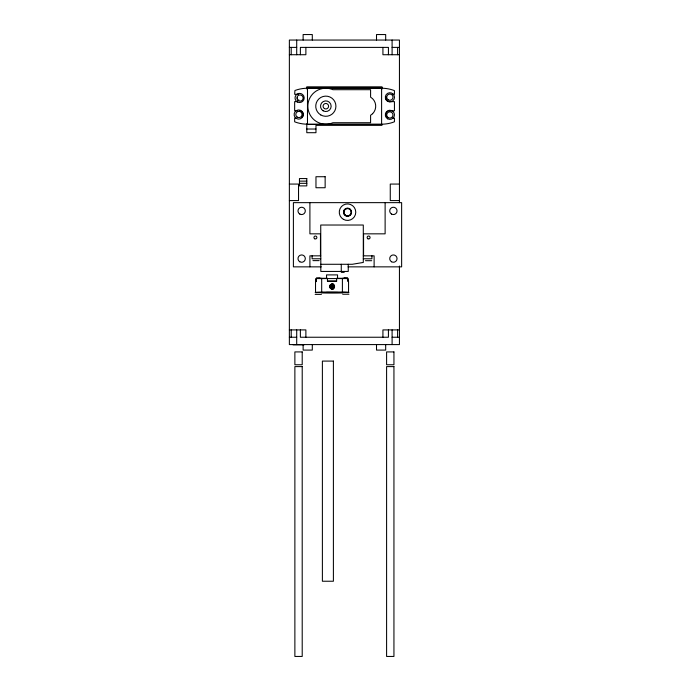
<?xml version="1.0" encoding="UTF-8"?>
<svg xmlns="http://www.w3.org/2000/svg" width="691" height="691" viewBox="0 0 691 691"><rect width="100%" height="100%" fill="white"/><g stroke="black" fill="none" stroke-linecap="round" stroke-linejoin="round"><path stroke-width="1.04" d="M315.847 281.323L315.847 278.568L347.893 278.568L348.091 281.617A16.515 0.579 0 0 0 348.091 281.349L347.746 278.551A16.515 0.579 0 0 0 342.762 278.292L336.629 278.283L336.629 281.323L327.456 281.323L327.456 278.283L321.315 278.292A16.515 0.579 0 0 0 316.34 278.551L315.986 281.349A16.515 0.579 0 0 0 315.986 281.617L316.193 281.643M333.459 287.162C334.107 284.822 329.978 284.822 330.626 287.162M329.469 286.532C335.731 276.685 335.731 296.37 329.469 286.532L330.574 286.566L331.663 288.199L333.39 287.326M330.574 286.566C332.518 281.893 335.178 290.073 330.851 287.43L329.961 288.035M332.492 285.176L332.837 284.087M331.248 288.968L331.585 287.966M332.907 285.383L333.554 284.45M330.531 288.605L331.179 287.758M333.226 285.703L334.116 285.02M333.433 286.117L334.487 285.737M329.598 287.318L330.644 287.024M347.893 278.896L347.746 278.914A16.515 0.579 0 0 1 347.297 278.957M347.815 292.656L348.091 292.621A16.515 0.579 0 0 0 348.091 292.345L347.746 292.302A16.515 0.579 0 0 0 342.762 292.043L321.315 292.043A16.515 0.579 0 0 0 316.34 292.302L315.986 292.345A16.515 0.579 0 0 0 315.986 292.621L316.262 292.656M316.202 292.431L315.718 292.483L316.202 292.535M347.893 292.535L348.385 292.483L347.893 292.431M333.511 286.566L334.608 286.532M289.365 47.394L296.707 47.394M392.099 47.394L399.441 47.394M289.365 54.727L305.88 54.727L305.88 47.394M399.441 54.727L382.926 54.727L382.926 47.394M298.607 94.287L294.651 94.287L294.919 90.504A35.958 35.958 0 0 1 307.486 88.232L381.605 88.232A35.958 35.958 0 0 1 392.756 90.011L394.44 90.633L394.44 94.287L392.462 94.287M297.622 101.629L294.651 101.629L294.651 110.802L297.622 110.802M296.629 118.135L294.651 118.135L294.651 121.797L295.385 122.091A35.958 35.958 0 0 0 307.486 124.19L381.605 124.19A35.958 35.958 0 0 0 392.358 122.549L394.44 121.771L394.44 118.135L392.462 118.135M382.011 125.356L315.968 125.356L315.968 132.698L306.795 132.698L306.795 123.749M306.795 129.027L315.968 129.027M299.453 181.128L306.795 181.128M299.453 183.322L306.795 183.322M289.365 184.065L298.538 184.065L298.538 200.571L289.365 200.571M399.441 184.065L390.268 184.065L390.268 200.571L399.441 200.571M320.736 255.843L309.905 255.843L309.905 266.856M363.293 255.843L374.116 255.843L374.116 266.856M320.736 258.78L312.107 258.78L312.107 255.843M363.293 258.78L371.913 258.78L371.913 255.843M312.928 260.619L319.164 260.619M365.496 260.697L371.732 260.697M320.736 264.282L352.289 264.282L363.293 262.45L363.293 225.024L320.736 225.024L320.823 271.442L348.247 271.442L348.247 264.282M321.263 266.856L293.399 266.856L293.399 202.644L401.635 202.644L401.635 266.856L348.048 266.856M341.276 272.358L344.213 272.358M343.963 277.722L347.633 277.722M316.443 277.868L320.114 277.868M327.456 281.03L336.629 281.03M342.684 292.397L348.92 292.397M315.165 292.543L321.401 292.543M342.684 294.228L348.92 294.228M315.165 294.375L321.401 294.375M289.365 329.909L305.88 329.909L305.88 337.243M399.441 329.909L382.926 329.909L382.926 337.243M289.365 337.243L296.707 337.243M392.099 337.243L399.441 337.243M293.036 344.826L304.04 344.826M333.433 287.024L334.487 287.318M329.598 285.737L330.644 286.117M333.226 287.43L334.116 288.035M329.961 285.02L330.851 285.703M332.907 287.758L333.554 288.605M330.531 284.45L331.179 285.383M332.492 287.966L332.837 288.968M331.248 284.087L331.585 285.176M399.441 202.731L399.441 40.052L289.365 40.052L289.365 344.584L399.441 344.584L399.441 266.026M397.601 47.394L397.601 54.727M397.601 329.909L397.601 337.243M392.099 40.052L392.099 54.727M392.099 329.909L392.099 344.584M388.428 54.727L388.428 47.394L300.378 47.394L300.378 54.727M388.428 329.909L388.428 337.243L300.378 337.243L300.378 329.909M385.682 40.052L385.682 34.55L376.509 34.55L376.509 40.052M385.682 344.584L385.682 350.087L376.509 350.087L376.509 344.584M385.12 202.644L385.12 233.834L363.57 233.834L363.57 255.843M382.011 88.975L382.011 86.833L306.795 86.833L306.795 88.966M348.549 281.479L348.549 292.483M342.399 278.283L342.399 292.025M341.268 264.282L341.268 271.442M337.545 278.568L337.545 274.897L326.541 274.897L326.541 278.568M332.043 283.958L332.043 285.098M332.043 285.314L332.043 289.097M321.686 278.283L321.686 292.025M320.46 255.843L320.46 233.834L309.905 233.834L309.905 202.644M315.528 281.479L315.528 292.483M312.297 40.052L312.297 34.55L303.124 34.55L303.124 40.052M312.297 344.584L312.297 350.087L303.124 350.087L303.124 344.584M296.707 40.052L296.707 54.727M296.707 329.909L296.707 344.584M291.205 47.394L291.205 54.727M291.205 329.909L291.205 337.243M342.762 292.924A16.515 0.579 0 0 1 321.315 292.924M299.03 100.083A2.203 2.203 0 0 1 298.503 99.867M297.476 98.528A2.203 2.203 0 0 1 297.476 97.388M386.001 96.826A3.671 3.671 0 0 0 389.491 101.629L394.44 101.629L394.44 110.802L389.491 110.802A3.671 3.671 0 0 0 388.541 110.923M386.9 117.064A3.671 3.671 0 0 1 386.312 116.304M385.949 115.414A3.671 3.671 0 0 1 385.949 113.523M386.312 112.633A3.671 3.671 0 0 1 387.66 111.294M301.095 111.121A3.671 3.671 0 0 1 301.76 117.435M299.6 110.802A3.671 3.671 0 0 1 300.36 110.88M372.604 113.721L370.592 115.259L370.592 122.722L332.924 122.722L331.386 123.309A17.975 17.975 0 0 1 307.858 106.215A17.975 17.975 0 0 1 331.386 89.113L332.924 89.7L370.592 89.7L370.592 97.163L372.604 98.701A10.624 10.624 0 0 1 372.604 113.721M307.486 124.19L307.029 124.466L382.063 124.466L381.605 124.19L381.605 88.232L382.063 87.964L307.029 87.964L307.486 88.232L307.486 124.19M326.42 292.448L337.718 292.483L326.42 292.448M325.141 176.723L315.968 176.723L315.968 187.736L325.141 187.736L325.141 176.723M306.795 178.563L299.453 178.563L299.453 185.896L306.795 185.896L306.795 178.563M302.209 351.918L294.876 351.918L294.876 364.762L302.209 364.762L302.209 351.918M393.939 351.918L386.597 351.918L386.597 364.762L393.939 364.762L393.939 351.918M333.399 361.091L322.386 361.091L322.386 581.235L333.399 581.235L333.399 361.091M302.209 366.593L294.876 366.593L294.876 656.45L302.209 656.45L302.209 366.593M393.939 366.593L386.597 366.593L386.597 656.45L393.939 656.45L393.939 366.593M299.816 261.777A3.671 3.671 0 0 0 305.318 258.598A3.671 3.671 0 0 0 299.816 255.42A3.671 3.671 0 0 0 299.816 261.777M299.816 214.08A3.671 3.671 0 0 0 305.318 210.902A3.671 3.671 0 0 0 299.816 207.723A3.671 3.671 0 0 0 299.816 214.08M314.681 238.775A1.468 1.468 0 0 0 316.875 237.505A1.468 1.468 0 0 0 314.681 236.227A1.468 1.468 0 0 0 314.681 238.775M391.547 214.08A3.671 3.671 0 0 0 397.049 210.902A3.671 3.671 0 0 0 391.547 207.723A3.671 3.671 0 0 0 391.547 214.08M391.547 261.777A3.671 3.671 0 0 0 397.049 258.598A3.671 3.671 0 0 0 391.547 255.42A3.671 3.671 0 0 0 391.547 261.777M367.88 238.775A1.468 1.468 0 0 0 370.082 237.505A1.468 1.468 0 0 0 367.88 236.227A1.468 1.468 0 0 0 367.88 238.775M343.384 219.332A8.257 8.257 0 0 0 355.77 212.189A8.257 8.257 0 0 0 343.384 205.037A8.257 8.257 0 0 0 343.384 219.332M345.586 215.523A3.852 3.852 0 0 0 351.365 212.189A3.852 3.852 0 0 0 345.586 208.846A3.852 3.852 0 0 0 345.586 215.523M345.776 215.419A3.671 3.671 0 0 0 351.278 212.241A3.671 3.671 0 0 0 345.776 209.071A3.671 3.671 0 0 0 345.776 215.419M345.5 215.678A4.034 4.034 0 0 0 351.555 212.189A4.034 4.034 0 0 0 345.5 208.691A4.034 4.034 0 0 0 345.5 215.678M297.925 100.359A3.118 3.118 0 0 0 303.055 98.692A3.118 3.118 0 0 0 299.048 95.073A3.118 3.118 0 0 0 297.925 100.359M297.355 117.176A3.118 3.118 0 0 0 302.036 114.481A3.118 3.118 0 0 0 297.355 111.778A3.118 3.118 0 0 0 297.355 117.176M388.299 117.66A3.118 3.118 0 0 0 392.972 114.956A3.118 3.118 0 0 0 388.299 112.253A3.118 3.118 0 0 0 388.299 117.66M388.307 99.875A3.118 3.118 0 0 0 392.989 97.172A3.118 3.118 0 0 0 388.307 94.468A3.118 3.118 0 0 0 388.307 99.875M297.303 101.931A4.587 4.587 0 0 0 304.187 97.958A4.587 4.587 0 0 0 297.303 93.985A4.587 4.587 0 0 0 297.303 101.931M296.413 118.506A4.587 4.587 0 0 0 303.289 114.533A4.587 4.587 0 0 0 296.413 110.56A4.587 4.587 0 0 0 296.413 118.506M387.608 118.8A4.587 4.587 0 0 0 394.483 114.827A4.587 4.587 0 0 0 387.608 110.862A4.587 4.587 0 0 0 387.608 118.8M320.788 114.948A10.089 10.089 0 0 0 335.921 106.215A10.089 10.089 0 0 0 320.788 97.474A10.089 10.089 0 0 0 320.788 114.948M323.172 110.819A5.321 5.321 0 0 0 331.153 106.215A5.321 5.321 0 0 0 323.172 101.603A5.321 5.321 0 0 0 323.172 110.819M324.459 108.599A2.755 2.755 0 0 0 328.588 106.215A2.755 2.755 0 0 0 324.459 103.831A2.755 2.755 0 0 0 324.459 108.599M387.608 101.283A4.587 4.587 0 0 0 394.483 97.31A4.587 4.587 0 0 0 387.608 93.345A4.587 4.587 0 0 0 387.608 101.283"/></g></svg>
